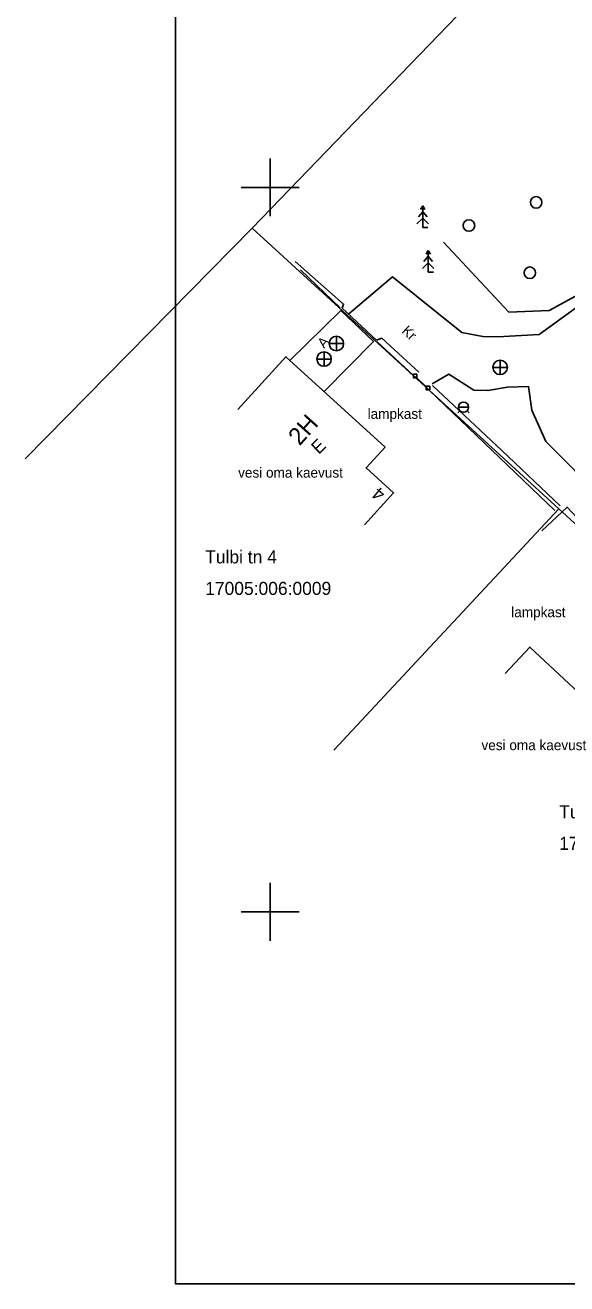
# Model space of a CAD drawing. Extents: x 640633 to 640838, y 6455553 to 6455754.
# Drawn here: x 640633.1 to 640670.5, y 6455574.3 to 6455661.2 of the extents above; entities that cross this region are included whole.
import ezdxf

# ---------------------------------------------------------------- set-up
doc = ezdxf.new("R2010")
doc.units = 0
for name, color, linetype in [('AED', 7, 'Continuous'), ('HALJASTUS', 7, 'Continuous'), ('HOONE', 7, 'Continuous'), ('KKAEV', 7, 'Continuous'), ('PIIR', 7, 'Continuous'), ('PUU', 7, 'Continuous'), ('TEE', 7, 'Continuous'), ('VKAEV', 7, 'Continuous'), ('VORK', 7, 'Continuous'), ('VORMISTUS', 7, 'Continuous')]:
    doc.layers.add(name, color=color, linetype=linetype)

# ---------------------------------------------------------------- blocks, each defined once
blk = doc.blocks.new('KUUSK1')
at = {"layer": 'PUU'}
for p, q in [((0, 2.2), (-0.6, 1.5)), ((0, 3), (-0.3, 2.5)), ((0.3, 2.5), (0, 3)), ((0, 3), (0, 0)), ((0.6, 1.5), (0, 2.2)), ((0, 1.3), (-0.8, 0.5)), ((0.8, 0.5), (0, 1.3)), ((0.72, 0), (0, 0))]:
    blk.add_line(p, q, dxfattribs=at)
blk = doc.blocks.new('METS')
at = {"layer": 'HALJASTUS'}
blk.add_circle((0, 0), 0.8, dxfattribs=at)
blk = doc.blocks.new('KAKAEV')
at = {"layer": 'KKAEV'}
for p, q in [((-1, 0), (1, 0)), ((0, -1), (0, 1))]:
    blk.add_line(p, q, dxfattribs=at)
blk.add_circle((0, 0), 1, dxfattribs=at)
blk = doc.blocks.new('VARPOS')
at = {"layer": 'AED'}
for p, q in [((-0.25, 0.25), (-0.25, -0.25)), ((-0.25, 0.25), (0.25, 0.25)), ((0.25, 0.25), (0.25, -0.25)), ((-0.25, -0.25), (0.25, -0.25))]:
    blk.add_line(p, q, dxfattribs=at)
blk = doc.blocks.new('KAKAEV_2')
at = {"layer": 'KKAEV'}
for p, q in [((-1, 0), (1, 0)), ((0, -1), (0, 1))]:
    blk.add_line(p, q, dxfattribs=at)
blk.add_circle((0, 0), 1, dxfattribs=at)
blk = doc.blocks.new('VESIIB')
at = {"layer": 'VKAEV'}
for p, q in [((-0.7, 0), (0.7, 0)), ((-0.49, -0.49), (-0.77, -0.77)), ((0.49, -0.49), (0.77, -0.77))]:
    blk.add_line(p, q, dxfattribs=at)
blk.add_circle((0, 0), 0.7, dxfattribs=at)
blk = doc.blocks.new('VKORIS')
at = {"layer": 'VORK'}
for p, q in [((0, 4), (0, -4)), ((-4, 0), (4, 0))]:
    blk.add_line(p, q, dxfattribs=at)

msp = doc.modelspace()

# ---------------------------------------------------------------- linework, layer by layer
at = {"layer": 'AED'}
for p, q in [((640654.959, 6455641.663), (640657.345, 6455639.448)), ((640660.013, 6455636.948), (640660.835, 6455636.194))]:
    msp.add_line(p, q, dxfattribs=at)
for points in [[(640651.73, 6455644.886), (640655.066, 6455641.948), (640654.959, 6455641.663)], [(640657.345, 6455639.448), (640657.703, 6455639.586), (640660.252, 6455637.252)], [(640661.204, 6455636.313), (640665.98, 6455631.846), (640670.013, 6455628.02)]]:
    msp.add_lwpolyline(points, dxfattribs=at)
at = {"layer": 'HALJASTUS'}
for p, q in [((640654.828, 6455641.674), (640652.095, 6455644.318)), ((640657.36, 6455639.35), (640659.884, 6455637.018)), ((640660.972, 6455636.008), (640669.642, 6455627.684))]:
    msp.add_line(p, q, dxfattribs=at)
msp.add_lwpolyline([(640661.962, 6455646.206), (640666.463, 6455641.395), (640669.254, 6455641.501), (640675.463, 6455644.873)], dxfattribs=at)
at = {"layer": 'HOONE'}
for points in [[(640656.516, 6455626.71), (640658.515, 6455628.903), (640656.617, 6455630.633), (640657.927, 6455632.07), (640651.087, 6455638.303), (640647.779, 6455634.673)], [(640668.746, 6455626.292), (640670.494, 6455627.928), (640673.769, 6455624.429), (640672.359, 6455623.109)], [(640666.225, 6455616.451), (640667.92, 6455618.268), (640671.621, 6455614.815), (640673.964, 6455617.327), (640679.704, 6455611.972), (640677.276, 6455609.368)]]:
    msp.add_lwpolyline(points, dxfattribs=at)
at = {"layer": 'PIIR'}
for points in [[(640746.838, 6455753.757), (640723.35, 6455724.42), (640709.7, 6455704.13), (640674.47, 6455673.86), (640648.75, 6455647.18), (640633.091, 6455631.254)], [(640633.091, 6455631.254), (640648.75, 6455647.18), (640669.92, 6455627.82), (640654.385, 6455611.158)], [(640654.385, 6455611.158), (640669.92, 6455627.82), (640692.65, 6455607.03), (640684.91, 6455597.74), (640681.94, 6455600.53), (640675.35, 6455591.372)]]:
    msp.add_lwpolyline(points, dxfattribs=at)
msp.add_lwpolyline([(640714.85, 6455586.95), (640711.14, 6455590.3), (640692.65, 6455607.03), (640669.92, 6455627.82), (640648.75, 6455647.18), (640674.47, 6455673.86), (640691.4, 6455654.09), (640725.8, 6455687.6), (640742.81, 6455704.98), (640767.02, 6455728.68), (640776.8, 6455720.58), (640760.73, 6455704.91), (640742.34, 6455686.98), (640711.73, 6455657.14), (640698.71, 6455644.44), (640730.13, 6455610.27), (640733.18, 6455606.96)], close=True, dxfattribs=at)
at = {"layer": 'TEE'}
for points in [[(640674.797, 6455662.288), (640675.972, 6455657.359), (640678.714, 6455653.02), (640682.37, 6455649.158), (640682.291, 6455647.969), (640678.978, 6455646.108), (640673.682, 6455643.581), (640670.81, 6455641.488), (640668.578, 6455639.841), (640665.703, 6455639.685), (640664.668, 6455639.714), (640663.226, 6455639.976), (640658.449, 6455643.82), (640655.441, 6455641.264)], [(640651.369, 6455638.047), (640654.873, 6455641.491), (640657.121, 6455639.364), (640653.723, 6455635.901)], [(640661.179, 6455636.441), (640662.326, 6455637.107), (640664.054, 6455636.011), (640665.034, 6455635.974), (640666.375, 6455636.198), (640667.831, 6455636.248), (640668.058, 6455634.611), (640669.032, 6455632.45), (640670.724, 6455630.762), (640678.573, 6455622.598), (640686.988, 6455613.703), (640696.175, 6455604.999), (640696.401, 6455603.624)]]:
    msp.add_lwpolyline(points, dxfattribs=at)
at = {"layer": 'VORMISTUS'}
msp.add_lwpolyline([(640837.503, 6455714.948), (640837.503, 6455574.314), (640643.457, 6455574.314), (640643.457, 6455714.948)], close=True, dxfattribs=at)

# ---------------------------------------------------------------- block references
at = {"layer": 'AED', "xscale": 0.5, "yscale": 0.5}
for p in [(640660.009, 6455636.971), (640660.895, 6455636.152)]:
    msp.add_blockref('VARPOS', p, dxfattribs=at)
at = {"layer": 'HALJASTUS', "xscale": 0.5, "yscale": 0.5, "rotation": 90}
for p in [(640668.359, 6455648.965), (640663.717, 6455647.369), (640667.924, 6455644.104)]:
    msp.add_blockref('METS', p, dxfattribs=at)
at = {"layer": 'KKAEV', "xscale": 0.5, "yscale": 0.5}
for name, p in [('KAKAEV', (640654.572, 6455639.218)), ('KAKAEV', (640653.719, 6455638.147)), ('KAKAEV_2', (640665.873, 6455637.573))]:
    msp.add_blockref(name, p, dxfattribs=at)
at = {"layer": 'PUU', "xscale": 0.5, "yscale": 0.5}
for p in [(640660.533, 6455647.221), (640660.907, 6455644.142)]:
    msp.add_blockref('KUUSK1', p, dxfattribs=at)
at = {"layer": 'VKAEV', "xscale": 0.5, "yscale": 0.5}
msp.add_blockref('VESIIB', (640663.342, 6455634.825), dxfattribs=at)
at = {"layer": 'VORK', "xscale": 0.5, "yscale": 0.5}
for p in [(640650, 6455650), (640650, 6455600)]:
    msp.add_blockref('VKORIS', p, dxfattribs=at)

# ---------------------------------------------------------------- texts
at = {"layer": 'HOONE'}
for s, height, rotation, p in [('2H', 1.2, 48.17362, (640652.032, 6455632.112)), ('E', 0.9, 44.2631, (640653.356, 6455631.528)), ('4', 0.9, 139.48901, (640658.024, 6455628.948))]:
    msp.add_text(s, height=height, rotation=rotation, dxfattribs=at).set_placement(p)
at = {"layer": 'KKAEV'}
for p in [(640656.728, 6455634.021), (640666.64, 6455620.331)]:
    msp.add_text('lampkast', height=0.7, dxfattribs=at).set_placement(p)
at = {"layer": 'PIIR'}
for s, p in [('Tulbi tn 4', (640645.515, 6455624.043)), ('17005:006:0009', (640645.515, 6455621.867)), ('Tulbi tn 2', (640669.951, 6455606.445)), ('17005:006:0011', (640669.951, 6455604.27))]:
    msp.add_text(s, height=0.9, dxfattribs=at).set_placement(p)
at = {"layer": 'TEE'}
for s, rotation, p in [('Kr', 316.80085, (640659.031, 6455640.023)), ('A', 48.79414, (640653.718, 6455638.849))]:
    msp.add_text(s, height=0.7, rotation=rotation, dxfattribs=at).set_placement(p)
at = {"layer": 'VKAEV'}
for p in [(640647.789, 6455629.962), (640664.584, 6455611.151)]:
    msp.add_text('vesi oma kaevust', height=0.7, dxfattribs=at).set_placement(p)

doc.saveas('drawing.dxf')
